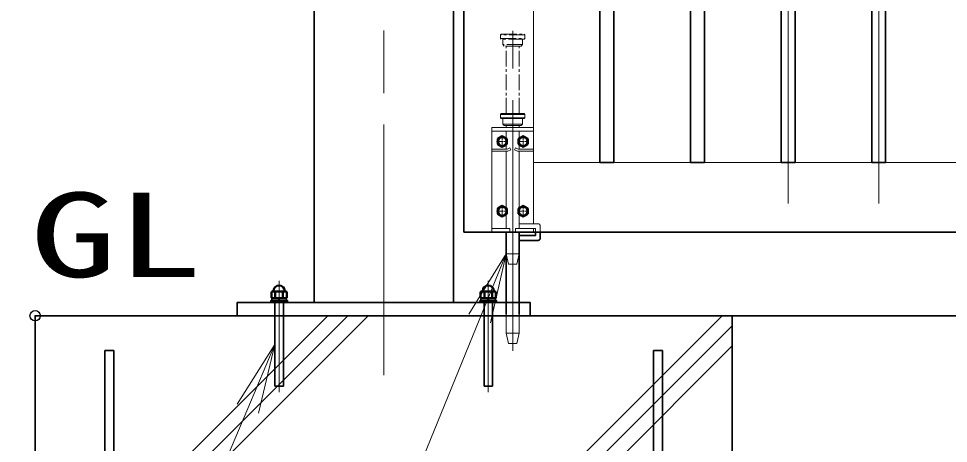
# Model space of a CAD drawing. Units: millimetres, scale not verified. Extents: x -11880 to 11880, y -8400 to 8400.
# Drawn here: x 1755 to 3089, y -837 to -227 of the extents above; entities that cross this region are included whole.
import ezdxf
from ezdxf.enums import TextEntityAlignment as Align

# ---------------------------------------------------------------- set-up
doc = ezdxf.new("R2010")
doc.units = ezdxf.units.MM
doc.header["$LTSCALE"] = 30
doc.header["$PDMODE"] = 32
doc.header["$PDSIZE"] = 15
for name, pattern in [('DASHED', [7.5, 6, -1.5]), ('USER1', [9, 6, -0.75, 1.5, -0.75]), ('USER2', [18, 12, -1.5, 3, -1.5]), ('USER3', [1.125, 0.75, -0.125, 0.125, -0.125])]:
    doc.linetypes.add(name, pattern=pattern)
for name, color, linetype, lineweight in [('0-1_外形線', 7, 'Continuous', 35), ('0-2_0', 7, 'Continuous', 18), ('0-3_寸法線', 4, 'Continuous', 18), ('0-5_細線', 2, 'Continuous', 35), ('0-6_隠れ線', 140, 'DASHED', 18), ('0-7_軸線', 200, 'USER2', 15), ('0-C_想像線', 112, 'USER3', 15), ('0-D_AM_0N', 7, 'Continuous', 50), ('0-E_AM_7N', 6, 'USER1', 18), ('1-1_ハッチング', 253, 'Continuous', 13)]:
    doc.layers.add(name, color=color, linetype=linetype, lineweight=lineweight)
doc.layers.add('0-4_Defpoints', color=7, linetype='Continuous')
doc.layers.add('1-0_文字2', color=254, linetype='Continuous')
doc.styles.add('ＭＳ ゴシック', font='')
doc.styles.get('ＭＳ ゴシック').set_extended_font_data('MS Gothic')

# ---------------------------------------------------------------- blocks, each defined once
blk = doc.blocks.new('U94')
at = {"layer": '0-D_AM_0N'}
blk.add_lwpolyline([(645, 3787.4), (450, 3674.8), (255, 3787.4), (255, 4012.6), (450, 4125.2), (645, 4012.6)], close=True, dxfattribs=at)
blk.add_circle((450, 3900), 195, dxfattribs=at)
blk.add_circle((450, 3900), 195, dxfattribs=at)
at = {"layer": '0-E_AM_7N'}
for p, q in [((450, 4147.7), (450, 3652.3)), ((697.7, 3900), (202.3, 3900))]:
    blk.add_line(p, q, dxfattribs=at)
blk = doc.blocks.new('U95')
at = {"layer": '0-D_AM_0N'}
blk.add_lwpolyline([(-255, 3787.4), (-450, 3674.8), (-645, 3787.4), (-645, 4012.6), (-450, 4125.2), (-255, 4012.6)], close=True, dxfattribs=at)
blk.add_circle((-450, 3900), 195, dxfattribs=at)
blk.add_circle((-450, 3900), 195, dxfattribs=at)
at = {"layer": '0-E_AM_7N'}
for p, q in [((-450, 4147.7), (-450, 3652.3)), ((-202.3, 3900), (-697.7, 3900))]:
    blk.add_line(p, q, dxfattribs=at)
blk = doc.blocks.new('U96')
at = {"layer": '0-D_AM_0N'}
blk.add_lwpolyline([(645, 787.4), (450, 674.8), (255, 787.4), (255, 1012.6), (450, 1125.2), (645, 1012.6)], close=True, dxfattribs=at)
blk.add_circle((450, 900), 195, dxfattribs=at)
blk.add_circle((450, 900), 195, dxfattribs=at)
at = {"layer": '0-E_AM_7N'}
for p, q in [((697.7, 900), (202.3, 900)), ((450, 1147.7), (450, 652.3))]:
    blk.add_line(p, q, dxfattribs=at)
blk = doc.blocks.new('U97')
at = {"layer": '0-D_AM_0N'}
blk.add_lwpolyline([(-255, 787.4), (-450, 674.8), (-645, 787.4), (-645, 1012.6), (-450, 1125.2), (-255, 1012.6)], close=True, dxfattribs=at)
blk.add_circle((-450, 900), 195, dxfattribs=at)
blk.add_circle((-450, 900), 195, dxfattribs=at)
at = {"layer": '0-E_AM_7N'}
for p, q in [((-202.3, 900), (-697.7, 900)), ((-450, 1147.7), (-450, 652.3))]:
    blk.add_line(p, q, dxfattribs=at)
blk = doc.blocks.new('S245')
at = {"layer": '0-3_寸法線'}
for points in [[(11090195.3, 81778513.8), (11121582.5, 81778513.8), (11145237.6, 81836531.3), (11146370.2, 81839309.3)], [(11145700.6, 81836342.5), (11146370.2, 81839309.3), (11144774.6, 81836720.1)]]:
    blk.add_lwpolyline(points, dxfattribs=at)
blk = doc.blocks.new('S252')
at = {"layer": '0-3_寸法線'}
for points in [[(11067286.5, 81807153), (11124449.7, 81807153), (11135254.6, 81832647.1), (11136425.2, 81835409.3)], [(11135714.9, 81832452), (11136425.2, 81835409.3), (11134794.2, 81832842.2)]]:
    blk.add_lwpolyline(points, dxfattribs=at)
blk = doc.blocks.new('sfsgfdsgdh')
at = {"layer": '0-1_外形線'}
blk.add_lwpolyline([(-15000, 0), (15000, 0), (15000, -33000), (-15000, -33000)], close=True, dxfattribs=at)
at = {"layer": '0-5_細線'}
for p, q in [((-12000, -29610), (-12000, -1500)), ((-12000, -1500), (-11610, -1500)), ((-11610, -1500), (-11610, -29610)), ((11610, -29610), (11610, -1500)), ((11610, -1500), (12000, -1500)), ((12000, -1500), (12000, -29610))]:
    blk.add_line(p, q, dxfattribs=at)
at = {"layer": '1-1_ハッチング'}
for p, q in [((-15000, -12590.4), (-2409.6, 0)), ((-15000, -29561), (14561, 0)), ((-15000, -13460.4), (-1539.6, 0)), ((-15000, -14330.4), (-669.6, 0)), ((-15000, -30431), (15000, -431)), ((-15000, -31301), (15000, -1301))]:
    blk.add_line(p, q, dxfattribs=at)
blk = doc.blocks.new('PROFSP00NL0D66')
at = {"layer": '0-1_外形線'}
for p, q in [((0, 210), (0, 0)), ((0, 16.5), (112.2, 33)), ((0, -210), (0, 0)), ((0, -16.5), (112.2, 0)), ((13.2, 315), (13.2, 18.4)), ((99, 315), (99, 31.1)), ((112.2, 210), (112.2, 0)), ((112.2, -210), (112.2, 0)), ((13.2, -315), (13.2, -14.6)), ((99, -315), (99, -1.9))]:
    blk.add_line(p, q, dxfattribs=at)
for points in [[(56.1, 315), (13.2, 315), (4.2, 306), (0, 210)], [(112.2, 210), (108, 306), (99, 315), (56.1, 315)], [(56.1, -315), (13.2, -315), (4.2, -306), (0, -210)], [(112.2, -210), (108, -306), (99, -315), (56.1, -315)]]:
    blk.add_lwpolyline(points, dxfattribs=at)
blk = doc.blocks.new('PROFSP00NKH4S6')
at = {"layer": '0-1_外形線'}
blk.add_lwpolyline([(0, -360), (75, -360), (75, 360), (0, 360)], close=True, dxfattribs=at)
blk = doc.blocks.new('U266')
at = {"layer": '0-D_AM_0N'}
for p, q in [((11136276.1, 81837671), (11136320.2, 81837696.5)), ((11136276.1, 81837422), (11136276.1, 81837671)), ((11136320.2, 81837696.5), (11136365.2, 81837696.5)), ((11136365.2, 81837696.5), (11136365.2, 81837711.5)), ((11136365.2, 81837696.5), (11136845.2, 81837696.5)), ((11136440.6, 81837422), (11136440.6, 81837671)), ((11136769.8, 81837422), (11136769.8, 81837671)), ((11136845.2, 81837711.5), (11136845.2, 81837696.5)), ((11136845.2, 81837696.5), (11136890.2, 81837696.5)), ((11136934.4, 81837671), (11136890.2, 81837696.5)), ((11136934.4, 81837422), (11136934.4, 81837671)), ((11136276.1, 81837422), (11136320.2, 81837396.5)), ((11136320.2, 81837396.5), (11136890.2, 81837396.5)), ((11136934.4, 81837422), (11136890.2, 81837396.5))]:
    blk.add_line(p, q, dxfattribs=at)
for centre, radius, start, end in [((11136358.3, 81837551), 145.5, 55.56153, 115.56153), ((11136605.2, 81837711.5), 240, 0, 180), ((11136605.2, 81837152.7), 543.8, 72.38303, 107.61697), ((11136852.1, 81837551), 145.5, 64.43847, 124.43847), ((11136358.3, 81837542), 145.5, 244.43847, 304.43847), ((11136605.2, 81837940.3), 543.8, 252.38303, 287.61697), ((11136852.1, 81837542), 145.5, 235.56153, 295.56153)]:
    blk.add_arc(centre, radius, start, end, dxfattribs=at)
at = {"layer": '0-E_AM_7N'}
blk.add_line((11136605.2, 81837368.7), (11136605.2, 81837979.2), dxfattribs=at)
blk = doc.blocks.new('U267')
at = {"layer": '0-D_AM_0N'}
for p, q in [((11145276.1, 81837671), (11145320.2, 81837696.5)), ((11145276.1, 81837422), (11145276.1, 81837671)), ((11145320.2, 81837696.5), (11145365.2, 81837696.5)), ((11145365.2, 81837696.5), (11145365.2, 81837711.5)), ((11145365.2, 81837696.5), (11145845.2, 81837696.5)), ((11145440.6, 81837422), (11145440.6, 81837671)), ((11145769.8, 81837422), (11145769.8, 81837671)), ((11145845.2, 81837711.5), (11145845.2, 81837696.5)), ((11145845.2, 81837696.5), (11145890.2, 81837696.5)), ((11145934.4, 81837671), (11145890.2, 81837696.5)), ((11145934.4, 81837422), (11145934.4, 81837671)), ((11145276.1, 81837422), (11145320.2, 81837396.5)), ((11145320.2, 81837396.5), (11145890.2, 81837396.5)), ((11145934.4, 81837422), (11145890.2, 81837396.5))]:
    blk.add_line(p, q, dxfattribs=at)
for centre, radius, start, end in [((11145358.3, 81837551), 145.5, 55.56153, 115.56153), ((11145605.2, 81837711.5), 240, 0, 180), ((11145605.2, 81837152.7), 543.8, 72.38303, 107.61697), ((11145852.1, 81837551), 145.5, 64.43847, 124.43847), ((11145358.3, 81837542), 145.5, 244.43847, 304.43847), ((11145605.2, 81837940.3), 543.8, 252.38303, 287.61697), ((11145852.1, 81837542), 145.5, 235.56153, 295.56153)]:
    blk.add_arc(centre, radius, start, end, dxfattribs=at)
at = {"layer": '0-E_AM_7N'}
blk.add_line((11145605.2, 81837368.7), (11145605.2, 81837979.2), dxfattribs=at)

msp = doc.modelspace()

# ---------------------------------------------------------------- linework, layer by layer
at = {"layer": '0-1_外形線'}
for p, q in [((2393.88, -533.37), (2393.88, -85.87)), ((2393.88, -533.37), (4393.88, -533.37)), ((2454.38, -533.37), (2454.38, -651.37)), ((2473.38, -533.37), (2473.38, -651.37)), ((2503.38, -533.37), (2503.38, -542.37)), ((2500.38, -545.37), (2473.38, -545.37)), ((1778.88, -653.37), (5038.88, -653.37))]:
    msp.add_line(p, q, dxfattribs=at)
for points in [[(2178.88, -634.37), (2378.88, -634.37), (2378.88, 546.63), (2178.88, 546.63)], [(2588.88, -433.37), (2608.88, -433.37), (2608.88, 446.63), (2588.88, 446.63)], [(2718.88, -433.37), (2738.88, -433.37), (2738.88, 446.63), (2718.88, 446.63)], [(2848.88, -433.37), (2868.88, -433.37), (2868.88, 446.63), (2848.88, 446.63)], [(2978.88, -433.37), (2998.88, -433.37), (2998.88, 446.63), (2978.88, 446.63)], [(2068.88, -653.37), (2488.88, -653.37), (2488.88, -634.37), (2068.88, -634.37)]]:
    msp.add_lwpolyline(points, close=True, dxfattribs=at)
msp.add_lwpolyline([(2496.38, -533.37), (2496.38, -538.37), (2473.38, -538.37)], dxfattribs=at)
msp.add_arc((2500.38, -542.37), 3, 270, 0, dxfattribs=at)
at = {"layer": '0-2_0'}
msp.add_lwpolyline([(4293.88, 446.63), (4293.88, -433.37), (2493.88, -433.37), (2493.88, -212.87)], dxfattribs=at)
at = {"layer": '0-4_Defpoints'}
msp.add_point((1778.88, -653.37), dxfattribs=at)
at = {"layer": '0-5_細線'}
for p, q in [((2134.88, -634.37), (2122.88, -634.37)), ((2122.88, -634.37), (2122.88, -754.37)), ((2134.88, -754.37), (2134.88, -634.37)), ((2422.88, -634.37), (2422.88, -754.37)), ((2434.88, -634.37), (2422.88, -634.37)), ((2434.88, -754.37), (2434.88, -634.37)), ((2122.88, -754.37), (2134.88, -754.37)), ((2422.88, -754.37), (2434.88, -754.37))]:
    msp.add_line(p, q, dxfattribs=at)
at = {"layer": '0-6_隠れ線'}
for p, q in [((2447.38, -363.37), (2446.38, -364.37)), ((2446.38, -369.37), (2446.38, -364.37)), ((2481.38, -364.37), (2446.38, -364.37)), ((2447.38, -370.37), (2446.38, -369.37)), ((2446.38, -369.37), (2481.38, -369.37)), ((2447.38, -363.37), (2480.38, -363.37)), ((2480.38, -370.37), (2447.38, -370.37)), ((2449.88, -378.37), (2449.88, -370.37)), ((2477.88, -378.37), (2477.88, -370.37)), ((2480.38, -363.37), (2481.38, -364.37)), ((2481.38, -369.37), (2480.38, -370.37)), ((2481.38, -369.37), (2481.38, -364.37)), ((2433.88, -383.37), (2493.88, -383.37)), ((2433.88, -533.37), (2433.88, -383.37)), ((2449.88, -378.37), (2451.88, -380.37)), ((2477.88, -378.37), (2449.88, -378.37)), ((2475.88, -380.37), (2451.88, -380.37)), ((2454.38, -383.37), (2454.38, -380.37)), ((2473.38, -380.37), (2473.38, -383.37)), ((2477.88, -378.37), (2475.88, -380.37)), ((2493.88, -383.37), (2493.88, -521.37)), ((2493.88, -388.37), (2433.88, -388.37)), ((2454.38, -388.37), (2454.38, -414.37)), ((2473.38, -388.37), (2473.38, -399.04)), ((2459.9, -412.48), (2456.11, -414.37)), ((2459.9, -412.48), (2461.24, -415.16)), ((2467.85, -412.48), (2466.51, -415.16)), ((2471.64, -414.37), (2467.85, -412.48)), ((2473.38, -407.7), (2473.38, -414.37)), ((2433.88, -414.37), (2456.11, -414.37)), ((2433.88, -417.37), (2456.82, -417.37)), ((2454.38, -417.37), (2454.38, -528.37)), ((2461.24, -415.16), (2456.82, -417.37)), ((2466.51, -415.16), (2470.93, -417.37)), ((2470.93, -417.37), (2493.88, -417.37)), ((2493.88, -414.37), (2471.64, -414.37)), ((2473.38, -417.37), (2473.38, -528.37)), ((2459.88, -528.37), (2433.88, -528.37)), ((2459.88, -533.37), (2433.88, -533.37)), ((2459.88, -528.37), (2459.88, -533.37)), ((2467.88, -533.37), (2459.88, -533.37)), ((2493.88, -528.37), (2467.88, -528.37)), ((2467.88, -528.37), (2467.88, -533.37)), ((2493.88, -533.37), (2467.88, -533.37)), ((2473.38, -521.37), (2500.38, -521.37)), ((2493.88, -528.37), (2493.88, -533.37)), ((2503.38, -524.37), (2503.38, -533.37)), ((2457.88, -579.37), (2454.38, -564.37)), ((2473.38, -564.37), (2454.38, -564.37)), ((2469.88, -579.37), (2473.38, -564.37)), ((2469.88, -579.37), (2457.88, -579.37)), ((2454.38, -678.37), (2454.38, -651.37)), ((2473.38, -651.37), (2473.38, -678.37)), ((2457.88, -693.37), (2454.38, -678.37)), ((2473.38, -678.37), (2454.38, -678.37)), ((2469.88, -693.37), (2473.38, -678.37)), ((2469.88, -693.37), (2457.88, -693.37))]:
    msp.add_line(p, q, dxfattribs=at)
msp.add_lwpolyline([(2473.38, -528.37), (2496.38, -528.37), (2496.38, -533.37)], dxfattribs=at)
msp.add_arc((2500.38, -524.37), 3, 0, 90, dxfattribs=at)
at = {"layer": '0-7_軸線'}
for p, q in [((2278.88, 701.2), (2278.88, -772.95)), ((2858.88, -492.37), (2858.88, 505.63)), ((2988.88, -492.37), (2988.88, 505.63)), ((2463.88, -703.79), (2463.88, -244.72)), ((2128.88, -603.48), (2128.88, -763.23)), ((2428.88, -603.48), (2428.88, -763.23))]:
    msp.add_line(p, q, dxfattribs=at)
at = {"layer": '0-C_想像線'}
for p, q in [((2447.38, -249.37), (2446.38, -250.37)), ((2446.38, -255.37), (2446.38, -250.37)), ((2481.38, -250.37), (2446.38, -250.37)), ((2447.38, -249.37), (2480.38, -249.37)), ((2480.38, -249.37), (2481.38, -250.37)), ((2481.38, -255.37), (2481.38, -250.37)), ((2447.38, -256.37), (2446.38, -255.37)), ((2446.38, -255.37), (2481.38, -255.37)), ((2480.38, -256.37), (2447.38, -256.37)), ((2449.88, -264.37), (2449.88, -256.37)), ((2449.88, -264.37), (2451.88, -266.37)), ((2477.88, -264.37), (2449.88, -264.37)), ((2475.88, -266.37), (2451.88, -266.37)), ((2454.38, -363.37), (2454.38, -266.37)), ((2473.38, -363.37), (2473.38, -266.37)), ((2477.88, -264.37), (2475.88, -266.37)), ((2477.88, -264.37), (2477.88, -256.37)), ((2481.38, -255.37), (2480.38, -256.37))]:
    msp.add_line(p, q, dxfattribs=at)

# ---------------------------------------------------------------- block references
at = {"layer": '0-1_外形線', "xscale": 0.03333333, "yscale": 0.03333333}
msp.add_blockref('sfsgfdsgdh', (2278.88, -653.37), dxfattribs=at)
at = {"layer": '0-2_0', "xscale": 0.03333333, "yscale": 0.03333333, "rotation": 90}
for name, p in [('PROFSP00NKH4S6', (2128.88, -634.37)), ('PROFSP00NL0D66', (2128.88, -631.87)), ('PROFSP00NKH4S6', (2428.88, -634.37)), ('PROFSP00NL0D66', (2428.88, -631.87))]:
    msp.add_blockref(name, p, dxfattribs=at)
at = {"layer": '0-3_寸法線', "xscale": 0.03333333, "yscale": 0.03333333}
for name in ['S245', 'S252']:
    msp.add_blockref(name, (-369091.3, -2728541.35), dxfattribs=at)
at = {"layer": '0-D_AM_0N', "xscale": 0.03333333, "yscale": 0.03333333}
for name, p in [('U95', (2463.88, -533.37)), ('U94', (2463.88, -533.37)), ('U97', (2463.88, -533.37)), ('U96', (2463.88, -533.37)), ('U266', (-369091.3, -2728541.35)), ('U267', (-369091.3, -2728541.35))]:
    msp.add_blockref(name, p, dxfattribs=at)

# ---------------------------------------------------------------- texts
at = {"layer": '1-0_文字2', "style": 'ＭＳ ゴシック', "width": 1.5}
msp.add_text('GL', height=121.2, dxfattribs=at).set_placement((1771.68, -634.21), align=Align.BOTTOM_LEFT)

doc.saveas('drawing.dxf')
